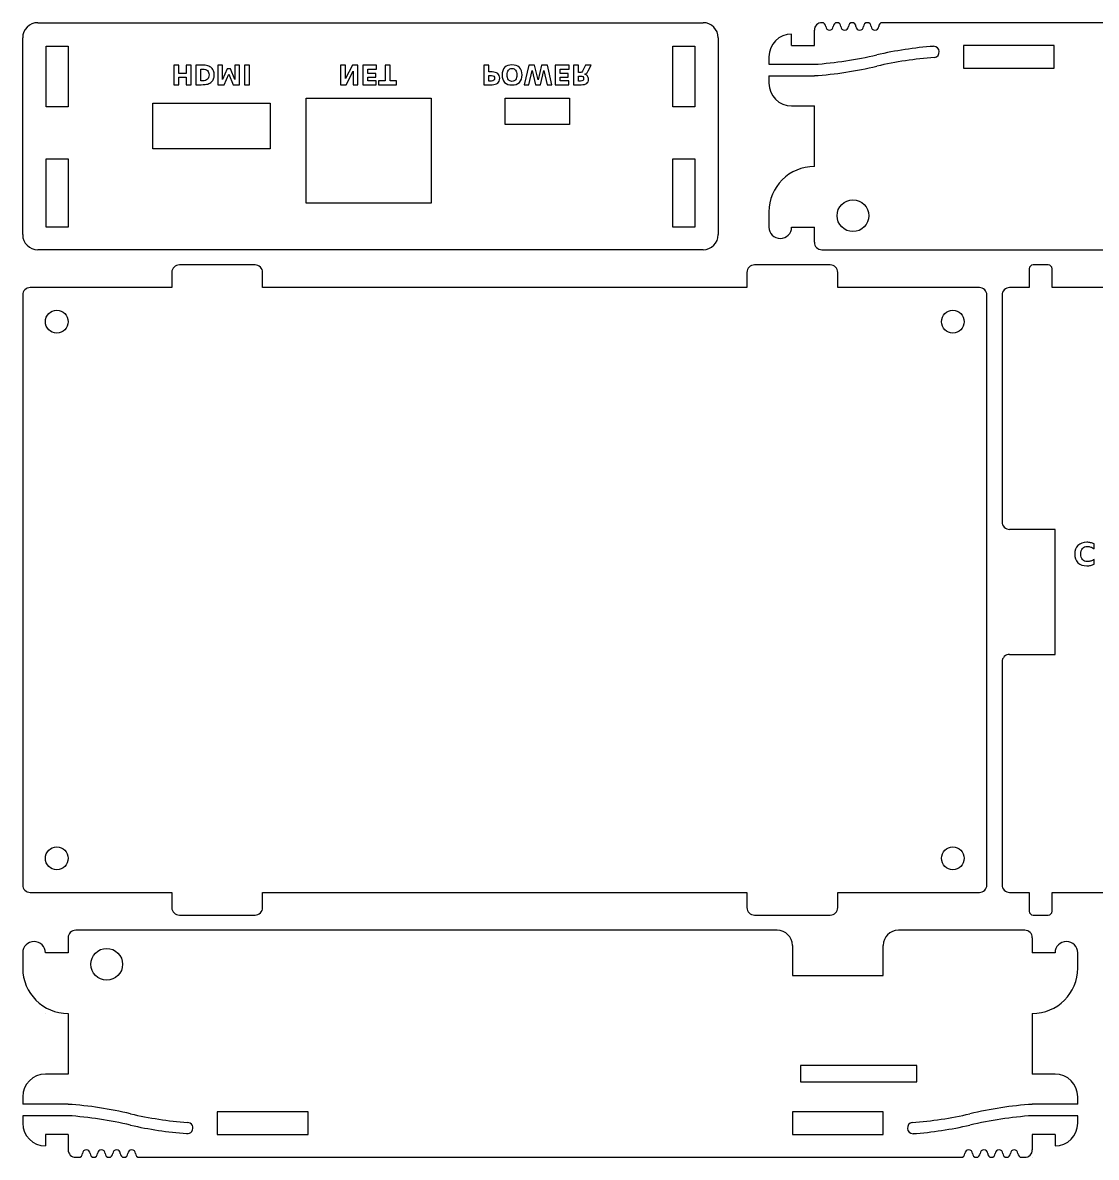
# Model space of a CAD drawing. Header units: millimetres. Extents: x 0 to 257, y 0 to 150.
# Drawn here: x 0 to 141.9, y 0 to 149.9 of the extents above; entities that cross this region are included whole.
import ezdxf

# ---------------------------------------------------------------- set-up
doc = ezdxf.new("R2010")
doc.units = ezdxf.units.MM
doc.layers.get('0').update_dxf_attribs({"color": 178, "true_color": 0x000000})
doc.layers.add('connector cutout', color=1, linetype='Continuous', true_color=0xff0000)
doc.layers.add('text', color=2, linetype='Continuous', true_color=0xffff00)

msp = doc.modelspace()

# ---------------------------------------------------------------- linework, layer by layer
at = {"lineweight": -3}
for p, q in [((2, 149.9), (89.9, 149.9)), ((104.1, 149.9), (104.1, 149.9)), ((104.6, 146.9), (104.6, 148.9)), ((223, 149.9), (113.6, 149.9)), ((0, 121.9), (0, 147.9)), ((91.9, 147.9), (91.9, 121.9)), ((101.6, 146.9), (101.6, 148.4)), ((101.6, 146.9), (104.6, 146.9)), ((98.6, 145.4), (98.6, 144.4)), ((98.6, 144.4), (104.6, 144.4)), ((98.6, 142.9), (104.6, 142.9)), ((98.6, 142.9), (98.6, 141.9)), ((101.6, 138.9), (104.6, 138.9)), ((104.6, 130.9), (104.6, 138.9)), ((98.6, 124.9), (98.6, 122.9)), ((101.6, 122.9), (101.6, 122.9)), ((101.6, 122.9), (104.6, 122.9)), ((104.6, 120.9), (104.6, 122.9)), ((89.9, 119.9), (2, 119.9)), ((105.6, 119.9), (198.3, 119.9)), ((30.7, 117.9), (20.7, 117.9)), ((106.7, 117.9), (96.7, 117.9)), ((19.7, 116.9), (19.7, 114.9)), ((31.7, 114.9), (31.7, 116.9)), ((95.7, 116.9), (95.7, 114.9)), ((107.7, 114.9), (107.7, 116.9)), ((19.7, 114.9), (1, 114.9)), ((95.7, 114.9), (31.7, 114.9)), ((126.4, 114.9), (107.7, 114.9)), ((133, 114.9), (130.4, 114.9)), ((225.1, 114.9), (136, 114.9)), ((0, 113.9), (0, 36)), ((127.4, 36), (127.4, 113.9)), ((129.4, 113.9), (129.4, 83.95)), ((129.4, 65.45), (129.4, 36)), ((1, 35), (19.7, 35)), ((19.7, 35), (19.7, 33)), ((31.7, 35), (95.7, 35)), ((31.7, 33), (31.7, 35)), ((95.7, 35), (95.7, 33)), ((107.7, 35), (126.4, 35)), ((107.7, 33), (107.7, 35)), ((130.4, 35), (133, 35)), ((136, 35), (225.1, 35)), ((20.7, 32), (30.7, 32)), ((96.7, 32), (106.7, 32)), ((99.7, 30), (7, 30)), ((132.4, 30), (115.7, 30)), ((6, 29), (6, 27)), ((133.4, 29), (133.4, 27)), ((0, 27), (0, 25)), ((3, 27), (3, 27)), ((6, 27), (3, 27)), ((101.7, 28), (101.7, 24)), ((113.7, 24), (113.7, 28)), ((136.4, 27), (133.4, 27)), ((136.4, 27), (136.4, 27)), ((139.4, 25), (139.4, 27)), ((101.7, 24), (113.7, 24)), ((3, 19), (3, 19)), ((6, 19), (6, 11)), ((133.4, 19), (133.4, 11)), ((6, 11), (3, 11)), ((136.4, 11), (133.4, 11)), ((0, 8), (0, 7)), ((139.4, 7), (139.4, 8)), ((6, 7), (0, 7)), ((139.4, 7), (133.4, 7)), ((6, 5.5), (0, 5.5)), ((0, 5.5), (0, 4.5)), ((139.4, 5.5), (133.4, 5.5)), ((139.4, 4.5), (139.4, 5.5)), ((3, 3), (3, 3)), ((3, 3), (3, 1.5)), ((6, 3), (3, 3)), ((6, 3), (6, 1)), ((136.4, 3), (133.4, 3)), ((133.4, 3), (133.4, 1)), ((136.4, 3), (136.4, 1.5)), ((7, 0), (7.4, 0)), ((132, 0), (132.4, 0)), ((133.4, 0), (133.4, 0))]:
    msp.add_line(p, q, dxfattribs=at)
for p, q in [((133, 117.4), (133, 114.9)), ((135.5, 117.9), (133.5, 117.9)), ((136, 114.9), (136, 117.4)), ((136, 114.9), (136, 114.9)), ((136.4, 82.95), (130.4, 82.95)), ((136.4, 66.45), (136.4, 82.95)), ((130.4, 66.45), (136.4, 66.45)), ((133, 35), (133, 32.5)), ((136, 35), (136, 35)), ((136, 32.5), (136, 35)), ((133.5, 32), (135.5, 32)), ((15.4, 0), (124, 0))]:
    msp.add_line(p, q)
for centre, radius, start, end in [((2, 147.9), 2, 90, 180), ((89.9, 147.9), 2, 0, 90), ((105.6, 148.9), 1, 90, 180), ((101.6, 145.4), 3, 90, 180), ((101.26, 194.29), 50, 273.8292, 283.4021), ((124.02, 96.91), 50, 94.1979, 102.9071), ((120.36, 146.04), 0.742, 278.5192, 90), ((101.26, 192.79), 50, 273.8292, 283.4021), ((124.13, 95.44), 50, 94.1965, 103.0348), ((101.6, 141.9), 3, 180, 270), ((2, 121.9), 2, 180, 270), ((89.9, 121.9), 2, 270, 0), ((105.6, 120.9), 1, 180, 270), ((20.7, 116.9), 1, 90, 180), ((30.7, 116.9), 1, 0, 90), ((96.7, 116.9), 1, 90, 180), ((106.7, 116.9), 1, 0, 90), ((1, 113.9), 1, 90, 180), ((126.4, 113.9), 1, 0, 90), ((130.4, 113.9), 1, 90, 180), ((1, 36), 1, 180, 270), ((126.4, 36), 1, 270, 0), ((130.4, 36), 1, 180, 270), ((20.7, 33), 1, 180, 270), ((30.7, 33), 1, 270, 0), ((96.7, 33), 1, 180, 270), ((106.7, 33), 1, 270, 0), ((7, 29), 1, 90, 180), ((132.4, 29), 1, 0, 90), ((137.9, 27), 1.5, 0, 180), ((133.4, 25), 6, 270, 0), ((3, 8), 3, 90, 180), ((136.4, 8), 3, 0, 90), ((2.66, -42.89), 50, 76.5979, 86.1708), ((136.74, -42.89), 50, 93.8292, 103.4021), ((3, 4.5), 3, 180, 270), ((2.66, -44.39), 50, 76.5979, 86.1708), ((25.53, 54.46), 50, 256.9645, 265.6752), ((21.76, 3.86), 0.742, 261.3844, 90.0951), ((117.64, 3.86), 0.742, 98.5192, 270), ((113.87, 54.46), 50, 274.1965, 283.0348), ((136.74, -44.39), 50, 93.8292, 103.4021), ((136.4, 4.5), 3, 270, 0), ((25.42, 52.99), 50, 257.0936, 265.6751), ((113.98, 52.99), 50, 274.1979, 282.9071), ((7, 1), 1, 180, 270), ((132.4, 1), 1, 270, 0)]:
    msp.add_arc(centre, radius, start, end, dxfattribs=at)
for centre, radius, start, end in [((105.6, 149.4), 0.5, 0, 90), ((106.6, 149.4), 0.5, 180, 0), ((107.6, 149.4), 0.5, 0, 180), ((108.6, 149.4), 0.5, 180, 0), ((109.6, 149.4), 0.5, 0, 180), ((110.6, 149.4), 0.5, 180, 0), ((111.6, 149.4), 0.5, 0, 180), ((112.6, 149.4), 0.5, 180, 0), ((113.6, 149.4), 0.5, 90, 180), ((104.6, 124.9), 6, 90, 180), ((100.1, 122.9), 1.5, 180, 0), ((133.5, 117.4), 0.5, 90, 180), ((135.5, 117.4), 0.5, 0, 90), ((130.4, 83.95), 1, 180, 270), ((130.4, 65.45), 1, 90, 180), ((133.5, 32.5), 0.5, 180, 270), ((135.5, 32.5), 0.5, 270, 0), ((99.7, 28), 2, 0, 90), ((115.7, 28), 2, 90, 180), ((1.5, 27), 1.5, 0, 180), ((6, 25), 6, 180, 270), ((7.4, 0.5), 0.5, 270, 0), ((8.4, 0.5), 0.5, 0, 180), ((9.4, 0.5), 0.5, 180, 0), ((10.4, 0.5), 0.5, 0, 180), ((11.4, 0.5), 0.5, 180, 0), ((12.4, 0.5), 0.5, 0, 180), ((13.4, 0.5), 0.5, 180, 0), ((14.4, 0.5), 0.5, 0, 180), ((15.4, 0.5), 0.5, 180, 270), ((124, 0.5), 0.5, 270, 0), ((125, 0.5), 0.5, 0, 180), ((126, 0.5), 0.5, 180, 0), ((127, 0.5), 0.5, 0, 180), ((128, 0.5), 0.5, 180, 0), ((129, 0.5), 0.5, 0, 180), ((130, 0.5), 0.5, 180, 0), ((131, 0.5), 0.5, 0, 180), ((132, 0.5), 0.5, 180, 270)]:
    msp.add_arc(centre, radius, start, end)
at = {"layer": 'connector cutout', "lineweight": -3}
for p, q in [((3.1, 138.8), (3.1, 146.8)), ((3.1, 146.8), (6, 146.8)), ((6, 146.8), (6, 138.8)), ((85.9, 138.8), (85.9, 146.8)), ((85.9, 146.8), (88.8, 146.8)), ((88.8, 146.8), (88.8, 138.8)), ((136.3, 146.9), (124.3, 146.9)), ((124.3, 146.9), (124.3, 143.9)), ((136.3, 143.9), (136.3, 146.9)), ((124.3, 143.9), (136.3, 143.9)), ((6, 138.8), (3.1, 138.8)), ((88.8, 138.8), (85.9, 138.8)), ((3.1, 122.9), (3.1, 131.9)), ((3.1, 131.9), (6, 131.9)), ((6, 131.9), (6, 122.9)), ((85.9, 122.9), (85.9, 131.9)), ((85.9, 131.9), (88.8, 131.9)), ((88.8, 131.9), (88.8, 122.9)), ((6, 122.9), (3.1, 122.9)), ((88.8, 122.9), (85.9, 122.9)), ((37.7, 6), (25.7, 6)), ((25.7, 6), (25.7, 3)), ((37.7, 3), (37.7, 6)), ((113.7, 6), (101.7, 6)), ((101.7, 6), (101.7, 3)), ((113.7, 3), (113.7, 6)), ((25.7, 3), (37.7, 3)), ((101.7, 3), (113.7, 3))]:
    msp.add_line(p, q, dxfattribs=at)
at = {"layer": 'connector cutout'}
for p, q in [((37.45, 126.05), (37.45, 139.95)), ((37.45, 139.95), (53.95, 139.95)), ((53.95, 139.95), (53.95, 126.05)), ((63.75, 136.45), (63.75, 139.95)), ((63.75, 139.95), (72.25, 139.95)), ((72.25, 139.95), (72.25, 136.45)), ((17.2, 133.25), (17.2, 139.25)), ((17.2, 139.25), (32.7, 139.25)), ((32.7, 139.25), (32.7, 133.25)), ((72.25, 136.45), (63.75, 136.45)), ((32.7, 133.25), (17.2, 133.25)), ((53.95, 126.05), (37.45, 126.05)), ((118.15, 12.15), (102.75, 12.15)), ((102.75, 12.15), (102.75, 9.95)), ((118.15, 9.95), (118.15, 12.15)), ((102.75, 9.95), (118.15, 9.95))]:
    msp.add_line(p, q, dxfattribs=at)
for centre, radius in [((109.7, 124.4), 2.1), ((4.5, 110.4), 1.5), ((122.9, 110.4), 1.5), ((4.5, 39.5), 1.5), ((122.9, 39.5), 1.5), ((11.1, 25.5), 2.1)]:
    msp.add_circle(centre, radius, dxfattribs=at)
at = {"layer": 'text'}
for p, q in [((19.95, 144.29), (19.95, 141.71)), ((20.61, 144.29), (19.95, 144.29)), ((20.61, 143.2), (20.61, 144.29)), ((21.59, 144.29), (21.59, 143.2)), ((22.25, 144.29), (21.59, 144.29)), ((22.25, 141.71), (22.25, 144.29)), ((22.89, 144.29), (22.89, 141.71)), ((23.58, 144.29), (22.89, 144.29)), ((25.8, 144.29), (25.8, 141.71)), ((26.42, 144.29), (25.8, 144.29)), ((26.42, 142.4), (26.42, 144.29)), ((28.03, 144.29), (28.03, 142.4)), ((28.66, 144.29), (28.03, 144.29)), ((28.66, 141.71), (28.66, 144.29)), ((29.29, 144.29), (29.29, 141.71)), ((29.95, 144.29), (29.29, 144.29)), ((29.95, 141.71), (29.95, 144.29)), ((42, 144.29), (42, 141.71)), ((42.63, 144.29), (42, 144.29)), ((42.63, 142.52), (42.63, 144.29)), ((43.56, 144.29), (42.63, 142.52)), ((44.3, 144.29), (43.56, 144.29)), ((44.3, 141.71), (44.3, 144.29)), ((44.93, 144.29), (44.93, 141.71)), ((46.76, 144.29), (44.93, 144.29)), ((46.76, 143.78), (46.76, 144.29)), ((47.89, 144.29), (47.89, 142.22)), ((48.55, 144.29), (47.89, 144.29)), ((48.55, 142.22), (48.55, 144.29)), ((60.91, 144.28), (60.91, 141.71)), ((61.58, 144.28), (60.91, 144.28)), ((61.58, 143.39), (61.58, 144.28)), ((66.86, 144.28), (66.25, 141.71)), ((67.63, 144.28), (66.86, 144.28)), ((68.09, 142.33), (67.63, 144.28)), ((68.55, 144.28), (68.09, 142.33)), ((69.32, 144.28), (68.55, 144.28)), ((69.93, 141.71), (69.32, 144.28)), ((70.36, 144.28), (70.36, 141.71)), ((72.19, 144.28), (70.36, 144.28)), ((72.19, 143.78), (72.19, 144.28)), ((72.76, 144.28), (72.76, 141.71)), ((73.43, 144.28), (72.76, 144.28)), ((73.43, 143.31), (73.43, 144.28)), ((74.38, 144.28), (74.07, 143.65)), ((75.09, 144.28), (74.38, 144.28)), ((74.73, 143.55), (75.09, 144.28)), ((21.59, 143.2), (20.61, 143.2)), ((20.61, 142.69), (21.59, 142.69)), ((20.61, 141.71), (20.61, 142.69)), ((21.59, 142.69), (21.59, 141.71)), ((23.55, 143.78), (23.79, 143.78)), ((23.55, 142.22), (23.55, 143.78)), ((27.02, 143.79), (26.42, 142.4)), ((26.64, 141.71), (27.23, 143.09)), ((27.44, 143.79), (27.02, 143.79)), ((27.23, 143.09), (27.81, 141.71)), ((28.03, 142.4), (27.44, 143.79)), ((42.74, 141.71), (43.67, 143.48)), ((43.67, 143.48), (43.67, 141.71)), ((45.6, 143.78), (46.76, 143.78)), ((45.6, 143.2), (45.6, 143.78)), ((46.66, 143.2), (45.6, 143.2)), ((45.6, 142.69), (46.66, 142.69)), ((45.6, 142.22), (45.6, 142.69)), ((46.66, 142.69), (46.66, 143.2)), ((62.01, 143.39), (61.58, 143.39)), ((61.58, 142.91), (61.94, 142.91)), ((61.58, 142.19), (61.58, 142.91)), ((66.89, 141.71), (67.33, 143.58)), ((67.33, 143.58), (67.77, 141.71)), ((68.41, 141.71), (68.85, 143.58)), ((68.85, 143.58), (69.3, 141.71)), ((71.02, 143.78), (72.19, 143.78)), ((71.02, 143.19), (71.02, 143.78)), ((72.08, 143.19), (71.02, 143.19)), ((71.02, 142.69), (72.08, 142.69)), ((71.02, 142.21), (71.02, 142.69)), ((72.08, 142.69), (72.08, 143.19)), ((73.62, 143.31), (73.43, 143.31)), ((73.43, 142.85), (73.71, 142.85)), ((73.43, 142.19), (73.43, 142.85)), ((19.95, 141.71), (20.61, 141.71)), ((21.59, 141.71), (22.25, 141.71)), ((22.89, 141.71), (23.58, 141.71)), ((23.79, 142.22), (23.55, 142.22)), ((25.8, 141.71), (26.64, 141.71)), ((27.81, 141.71), (28.66, 141.71)), ((29.29, 141.71), (29.95, 141.71)), ((42, 141.71), (42.74, 141.71)), ((43.67, 141.71), (44.3, 141.71)), ((44.93, 141.71), (46.72, 141.71)), ((46.72, 142.22), (45.6, 142.22)), ((46.72, 141.71), (46.72, 142.22)), ((47.03, 142.22), (47.03, 141.71)), ((47.89, 142.22), (47.03, 142.22)), ((47.03, 141.71), (49.4, 141.71)), ((49.4, 142.22), (48.55, 142.22)), ((49.4, 141.71), (49.4, 142.22)), ((60.91, 141.71), (62.01, 141.71)), ((61.94, 142.19), (61.58, 142.19)), ((66.25, 141.71), (66.89, 141.71)), ((67.77, 141.71), (68.41, 141.71)), ((69.3, 141.71), (69.93, 141.71)), ((70.36, 141.71), (72.15, 141.71)), ((72.15, 142.21), (71.02, 142.21)), ((72.15, 141.71), (72.15, 142.21)), ((72.76, 141.71), (73.78, 141.71)), ((73.71, 142.19), (73.43, 142.19)), ((141.55, 80.41), (141.55, 81.03)), ((141.55, 78.37), (141.55, 78.99))]:
    msp.add_line(p, q, dxfattribs=at)
for points in [[(24.45, 144.2), (24.26, 144.26), (23.97, 144.29), (23.58, 144.29)], [(24.95, 143.92), (24.81, 144.05), (24.65, 144.15), (24.45, 144.2)], [(25.22, 143.52), (25.16, 143.67), (25.07, 143.8), (24.95, 143.92)], [(63.68, 143.98), (63.45, 143.74), (63.33, 143.42), (63.33, 143)], [(64.65, 144.33), (64.24, 144.33), (63.92, 144.22), (63.68, 143.98)], [(65.63, 143.98), (65.39, 144.22), (65.07, 144.33), (64.65, 144.33)], [(65.98, 143), (65.98, 143.42), (65.86, 143.74), (65.63, 143.98)], [(23.79, 143.78), (24.06, 143.78), (24.26, 143.72), (24.41, 143.58)], [(24.41, 142.42), (24.27, 142.28), (24.06, 142.22), (23.79, 142.22)], [(24.41, 143.58), (24.55, 143.45), (24.62, 143.25), (24.62, 143)], [(24.62, 143), (24.62, 142.74), (24.55, 142.55), (24.41, 142.42)], [(24.95, 142.08), (25.07, 142.2), (25.16, 142.33), (25.22, 142.48)], [(25.31, 143), (25.31, 143.19), (25.28, 143.36), (25.22, 143.52)], [(25.22, 142.48), (25.28, 142.63), (25.31, 142.81), (25.31, 143)], [(61.94, 142.91), (62.07, 142.91), (62.17, 142.88), (62.24, 142.82)], [(62.77, 143.17), (62.59, 143.32), (62.34, 143.39), (62.01, 143.39)], [(62.24, 142.82), (62.31, 142.75), (62.35, 142.67), (62.35, 142.55)], [(62.35, 142.55), (62.35, 142.44), (62.31, 142.35), (62.24, 142.29)], [(63.03, 142.55), (63.03, 142.82), (62.94, 143.03), (62.77, 143.17)], [(62.77, 141.93), (62.94, 142.08), (63.03, 142.28), (63.03, 142.55)], [(63.33, 143), (63.33, 142.58), (63.45, 142.26), (63.68, 142.02)], [(64.02, 143), (64.02, 143.27), (64.07, 143.48), (64.18, 143.63)], [(64.18, 142.37), (64.07, 142.52), (64.02, 142.73), (64.02, 143)], [(64.18, 143.63), (64.3, 143.78), (64.45, 143.85), (64.65, 143.85)], [(64.65, 143.85), (64.86, 143.85), (65.01, 143.78), (65.13, 143.63)], [(65.13, 143.63), (65.24, 143.48), (65.29, 143.27), (65.29, 143)], [(65.29, 143), (65.29, 142.73), (65.24, 142.52), (65.13, 142.37)], [(65.63, 142.02), (65.86, 142.26), (65.98, 142.58), (65.98, 143)], [(73.87, 143.38), (73.81, 143.33), (73.72, 143.31), (73.62, 143.31)], [(73.71, 142.85), (73.85, 142.85), (73.95, 142.83), (74.01, 142.78)], [(74.07, 143.65), (74, 143.52), (73.94, 143.43), (73.87, 143.38)], [(74.01, 142.78), (74.07, 142.72), (74.1, 142.64), (74.1, 142.52)], [(74.1, 142.52), (74.1, 142.4), (74.07, 142.32), (74.01, 142.27)], [(74.27, 143.08), (74.36, 143.1), (74.44, 143.15), (74.51, 143.22)], [(74.64, 142.84), (74.55, 142.95), (74.43, 143.03), (74.27, 143.08)], [(74.51, 143.22), (74.58, 143.3), (74.65, 143.41), (74.73, 143.55)], [(74.52, 141.88), (74.68, 142), (74.76, 142.18), (74.76, 142.42)], [(74.76, 142.42), (74.76, 142.59), (74.72, 142.73), (74.64, 142.84)], [(23.58, 141.71), (23.98, 141.71), (24.27, 141.74), (24.46, 141.8)], [(24.46, 141.8), (24.65, 141.85), (24.81, 141.95), (24.95, 142.08)], [(62.24, 142.29), (62.17, 142.22), (62.07, 142.19), (61.94, 142.19)], [(62.01, 141.71), (62.34, 141.71), (62.59, 141.79), (62.77, 141.93)], [(63.68, 142.02), (63.92, 141.78), (64.24, 141.67), (64.65, 141.67)], [(64.65, 142.15), (64.45, 142.15), (64.3, 142.22), (64.18, 142.37)], [(65.13, 142.37), (65.01, 142.22), (64.86, 142.15), (64.65, 142.15)], [(64.65, 141.67), (65.07, 141.67), (65.39, 141.78), (65.63, 142.02)], [(74.01, 142.27), (73.95, 142.22), (73.85, 142.19), (73.71, 142.19)], [(73.78, 141.71), (74.12, 141.71), (74.36, 141.77), (74.52, 141.88)], [(140.62, 81.26), (140.12, 81.26), (139.73, 81.12), (139.43, 80.84)], [(141.1, 81.2), (140.95, 81.24), (140.79, 81.26), (140.62, 81.26)], [(141.55, 81.03), (141.41, 81.11), (141.26, 81.16), (141.1, 81.2)], [(139.43, 80.84), (139.14, 80.56), (139, 80.18), (139, 79.7)], [(139, 79.7), (139, 79.22), (139.14, 78.84), (139.43, 78.56)], [(139.8, 79.7), (139.8, 80.01), (139.87, 80.26), (140.03, 80.43)], [(140.03, 78.97), (139.87, 79.15), (139.8, 79.39), (139.8, 79.7)], [(140.03, 80.43), (140.19, 80.61), (140.41, 80.7), (140.68, 80.7)], [(140.68, 80.7), (140.84, 80.7), (140.98, 80.67), (141.12, 80.63)], [(141.12, 80.63), (141.26, 80.58), (141.4, 80.51), (141.55, 80.41)], [(139.43, 78.56), (139.73, 78.28), (140.12, 78.15), (140.62, 78.15)], [(140.68, 78.71), (140.41, 78.71), (140.19, 78.79), (140.03, 78.97)], [(140.62, 78.15), (140.79, 78.15), (140.95, 78.16), (141.1, 78.2)], [(141.12, 78.77), (140.98, 78.73), (140.84, 78.71), (140.68, 78.71)], [(141.1, 78.2), (141.26, 78.24), (141.41, 78.29), (141.55, 78.37)], [(141.55, 78.99), (141.4, 78.89), (141.26, 78.82), (141.12, 78.77)]]:
    msp.add_open_spline(points, degree=3, dxfattribs=at)

doc.saveas('drawing.dxf')
